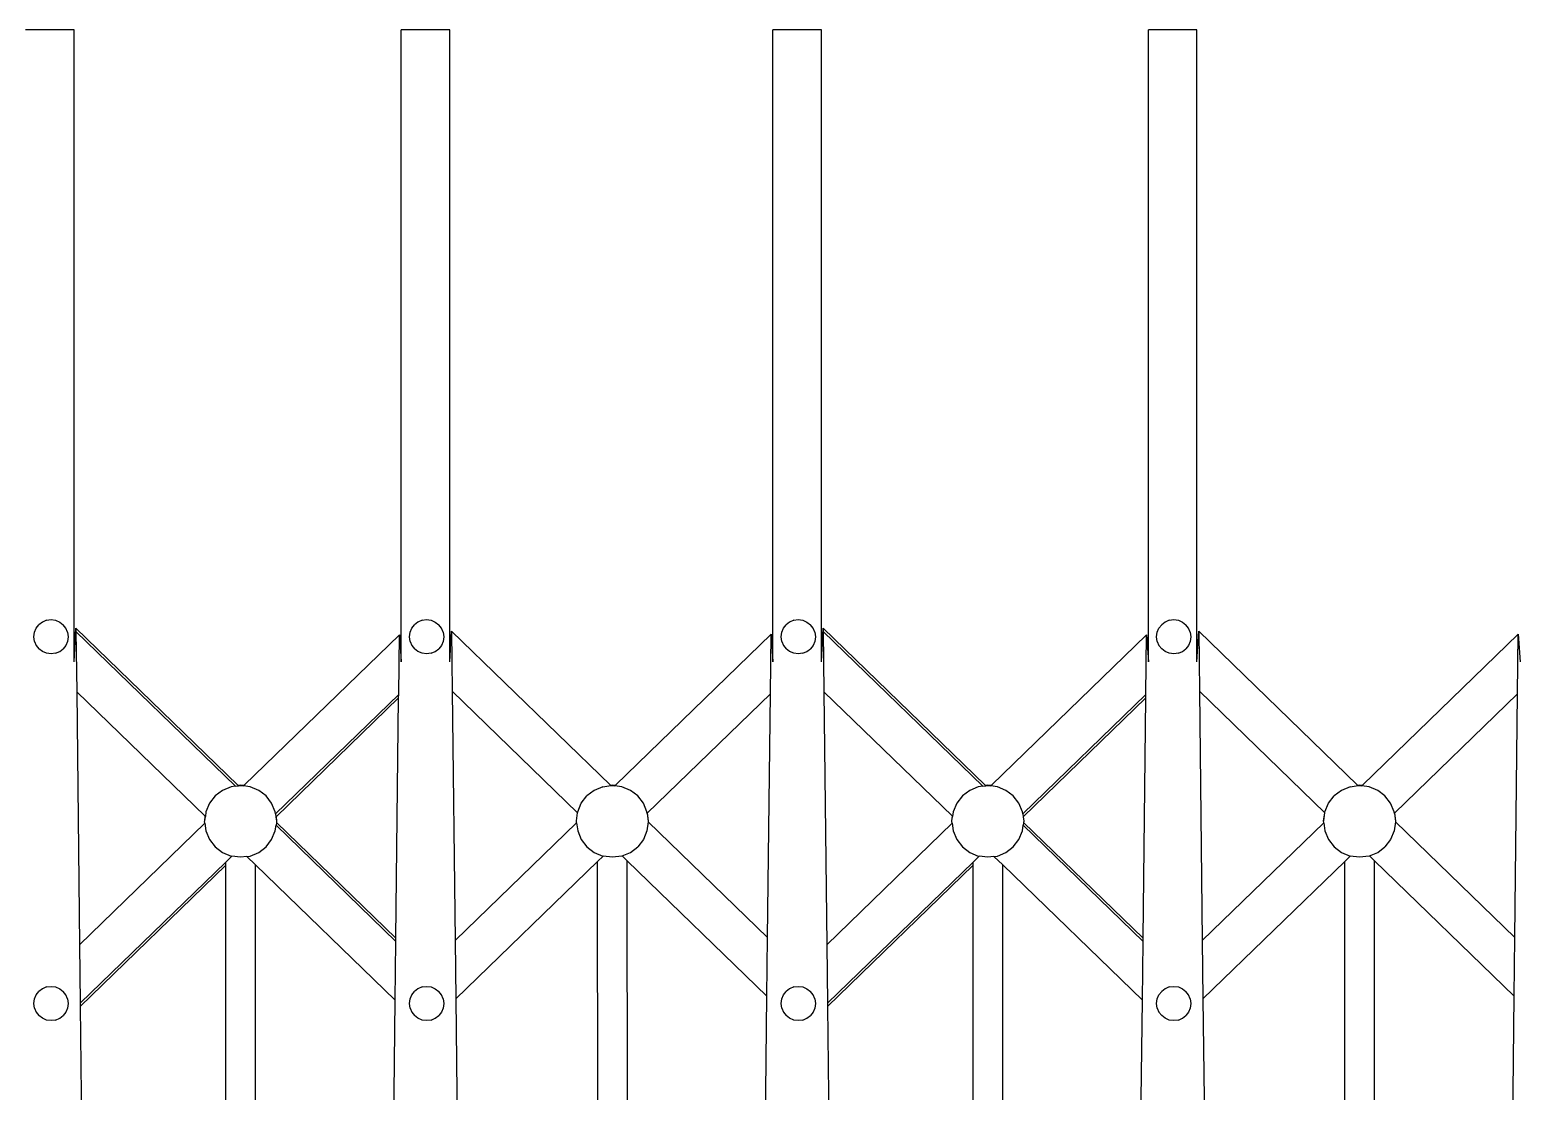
# Model space of a CAD drawing. Extents: x -202236 to 1002404, y -663931 to 1550022.
# Drawn here: x -64242 to -63197, y -350982 to -350237 of the extents above; entities that cross this region are included whole.
import ezdxf

# ---------------------------------------------------------------- set-up
doc = ezdxf.new("R2010")
doc.units = 0

msp = doc.modelspace()

# ---------------------------------------------------------------- linework, layer by layer
at = {"color": 250}
for p, q in [((-64210.35, -350237.03), (-64244.44, -350237.03)), ((-64210.35, -350680.35), (-64210.35, -350237.03)), ((-63946.98, -350237.03), (-63981.07, -350237.03)), ((-63981.07, -350680.35), (-63981.07, -350237.03)), ((-63946.98, -350680.35), (-63946.98, -350237.03)), ((-63686.24, -350237.03), (-63720.33, -350237.03)), ((-63720.33, -350680.35), (-63720.33, -350237.03)), ((-63686.24, -350680.35), (-63686.24, -350237.03)), ((-63422.87, -350237.03), (-63456.96, -350237.03)), ((-63456.96, -350680.35), (-63456.96, -350237.03)), ((-63422.87, -350680.35), (-63422.87, -350237.03)), ((-64238.62, -350662.91), (-64238.19, -350659.71)), ((-64238.19, -350659.71), (-64236.98, -350656.84)), ((-64236.98, -350656.84), (-64235.1, -350654.41)), ((-64232.67, -350652.53), (-64235.1, -350654.41)), ((-64229.79, -350651.31), (-64232.67, -350652.53)), ((-64229.79, -350651.31), (-64226.6, -350650.88)), ((-64226.6, -350650.88), (-64223.4, -350651.31)), ((-64223.4, -350651.31), (-64220.53, -350652.53)), ((-64220.53, -350652.53), (-64218.1, -350654.41)), ((-64216.22, -350656.84), (-64218.1, -350654.41)), ((-64215, -350659.71), (-64216.22, -350656.84)), ((-64215, -350659.71), (-64214.57, -350662.91)), ((-64210.35, -350680.35), (-64209.15, -350656.87)), ((-64209.15, -350656.87), (-64095.53, -350766.97)), ((-64209.15, -350656.87), (-64209.13, -350659.22)), ((-64209.13, -350659.22), (-64097.2, -350767.68)), ((-64209.13, -350659.22), (-64208.64, -350701.43)), ((-63975.25, -350662.91), (-63974.82, -350659.71)), ((-63974.82, -350659.71), (-63973.61, -350656.84)), ((-63973.61, -350656.84), (-63971.73, -350654.41)), ((-63969.3, -350652.53), (-63971.73, -350654.41)), ((-63966.42, -350651.31), (-63969.3, -350652.53)), ((-63966.42, -350651.31), (-63963.23, -350650.88)), ((-63963.23, -350650.88), (-63960.03, -350651.31)), ((-63960.03, -350651.31), (-63957.16, -350652.53)), ((-63957.16, -350652.53), (-63954.73, -350654.41)), ((-63952.85, -350656.84), (-63954.73, -350654.41)), ((-63951.63, -350659.71), (-63952.85, -350656.84)), ((-63951.63, -350659.71), (-63951.2, -350662.91)), ((-63946.98, -350680.35), (-63945.76, -350658.93)), ((-63945.76, -350658.93), (-63834.32, -350766.91)), ((-63945.76, -350658.93), (-63945.28, -350701.14)), ((-63714.52, -350662.91), (-63714.09, -350659.71)), ((-63714.09, -350659.71), (-63712.87, -350656.84)), ((-63712.87, -350656.84), (-63710.99, -350654.41)), ((-63708.56, -350652.53), (-63710.99, -350654.41)), ((-63705.69, -350651.31), (-63708.56, -350652.53)), ((-63705.69, -350651.31), (-63702.49, -350650.88)), ((-63702.49, -350650.88), (-63699.3, -350651.31)), ((-63699.3, -350651.31), (-63696.42, -350652.53)), ((-63696.42, -350652.53), (-63693.99, -350654.41)), ((-63692.11, -350656.84), (-63693.99, -350654.41)), ((-63690.89, -350659.71), (-63692.11, -350656.84)), ((-63690.89, -350659.71), (-63690.46, -350662.91)), ((-63686.24, -350680.35), (-63685.05, -350656.87)), ((-63685.05, -350656.87), (-63571.42, -350766.97)), ((-63685.05, -350656.87), (-63685.02, -350659.22)), ((-63685.02, -350659.22), (-63573.09, -350767.68)), ((-63685.02, -350659.22), (-63684.54, -350701.43)), ((-63451.15, -350662.91), (-63450.72, -350659.71)), ((-63450.72, -350659.71), (-63449.5, -350656.84)), ((-63449.5, -350656.84), (-63447.62, -350654.41)), ((-63445.19, -350652.53), (-63447.62, -350654.41)), ((-63442.31, -350651.31), (-63445.19, -350652.53)), ((-63442.31, -350651.31), (-63439.12, -350650.88)), ((-63439.12, -350650.88), (-63435.93, -350651.31)), ((-63435.93, -350651.31), (-63433.05, -350652.53)), ((-63433.05, -350652.53), (-63430.62, -350654.41)), ((-63428.74, -350656.84), (-63430.62, -350654.41)), ((-63427.52, -350659.71), (-63428.74, -350656.84)), ((-63427.52, -350659.71), (-63427.09, -350662.91)), ((-63422.87, -350680.35), (-63421.65, -350658.93)), ((-63421.65, -350658.93), (-63310.21, -350766.91)), ((-63421.65, -350658.93), (-63421.17, -350701.14)), ((-64238.19, -350666.1), (-64238.62, -350662.91)), ((-64238.19, -350666.1), (-64236.98, -350668.98)), ((-64236.98, -350668.98), (-64235.1, -350671.41)), ((-64216.22, -350668.98), (-64218.1, -350671.41)), ((-64215, -350666.1), (-64216.22, -350668.98)), ((-64214.57, -350662.91), (-64215, -350666.1)), ((-64091.17, -350767.06), (-63982.31, -350661.54)), ((-63982.79, -350703.41), (-63982.31, -350661.54)), ((-63982.31, -350661.54), (-63981.07, -350680.35)), ((-63974.82, -350666.1), (-63975.25, -350662.91)), ((-63974.82, -350666.1), (-63973.61, -350668.98)), ((-63973.61, -350668.98), (-63971.73, -350671.41)), ((-63952.85, -350668.98), (-63954.73, -350671.41)), ((-63951.63, -350666.1), (-63952.85, -350668.98)), ((-63951.2, -350662.91), (-63951.63, -350666.1)), ((-63830.81, -350767), (-63721.57, -350661.12)), ((-63722.05, -350702.99), (-63721.57, -350661.12)), ((-63721.57, -350661.12), (-63720.33, -350680.35)), ((-63714.09, -350666.1), (-63714.52, -350662.91)), ((-63714.09, -350666.1), (-63712.87, -350668.98)), ((-63712.87, -350668.98), (-63710.99, -350671.41)), ((-63692.11, -350668.98), (-63693.99, -350671.41)), ((-63690.89, -350666.1), (-63692.11, -350668.98)), ((-63690.46, -350662.91), (-63690.89, -350666.1)), ((-63567.06, -350767.06), (-63458.21, -350661.54)), ((-63458.69, -350703.41), (-63458.21, -350661.54)), ((-63458.21, -350661.54), (-63456.96, -350680.35)), ((-63450.72, -350666.1), (-63451.15, -350662.91)), ((-63450.72, -350666.1), (-63449.5, -350668.98)), ((-63449.5, -350668.98), (-63447.62, -350671.41)), ((-63428.74, -350668.98), (-63430.62, -350671.41)), ((-63427.52, -350666.1), (-63428.74, -350668.98)), ((-63427.09, -350662.91), (-63427.52, -350666.1)), ((-63306.7, -350767), (-63197.46, -350661.12)), ((-63197.94, -350702.99), (-63197.46, -350661.12)), ((-63197.46, -350661.12), (-63196.22, -350680.35)), ((-64232.67, -350673.29), (-64235.1, -350671.41)), ((-64229.79, -350674.5), (-64232.67, -350673.29)), ((-64226.6, -350674.93), (-64229.79, -350674.5)), ((-64223.4, -350674.5), (-64226.6, -350674.93)), ((-64223.4, -350674.5), (-64220.53, -350673.29)), ((-64220.53, -350673.29), (-64218.1, -350671.41)), ((-63969.3, -350673.29), (-63971.73, -350671.41)), ((-63966.42, -350674.5), (-63969.3, -350673.29)), ((-63963.23, -350674.93), (-63966.42, -350674.5)), ((-63960.03, -350674.5), (-63963.23, -350674.93)), ((-63960.03, -350674.5), (-63957.16, -350673.29)), ((-63957.16, -350673.29), (-63954.73, -350671.41)), ((-63708.56, -350673.29), (-63710.99, -350671.41)), ((-63705.69, -350674.5), (-63708.56, -350673.29)), ((-63702.49, -350674.93), (-63705.69, -350674.5)), ((-63699.3, -350674.5), (-63702.49, -350674.93)), ((-63699.3, -350674.5), (-63696.42, -350673.29)), ((-63696.42, -350673.29), (-63693.99, -350671.41)), ((-63445.19, -350673.29), (-63447.62, -350671.41)), ((-63442.31, -350674.5), (-63445.19, -350673.29)), ((-63439.12, -350674.93), (-63442.31, -350674.5)), ((-63435.93, -350674.5), (-63439.12, -350674.93)), ((-63435.93, -350674.5), (-63433.05, -350673.29)), ((-63433.05, -350673.29), (-63430.62, -350671.41)), ((-64118.45, -350788.83), (-64208.64, -350701.43)), ((-64208.64, -350701.43), (-64206.61, -350878.94)), ((-63857.37, -350786.32), (-63945.28, -350701.14)), ((-63945.28, -350701.14), (-63943.27, -350876.01)), ((-63594.34, -350788.83), (-63684.54, -350701.43)), ((-63684.54, -350701.43), (-63682.5, -350878.94)), ((-63333.27, -350786.32), (-63421.17, -350701.14)), ((-63421.17, -350701.14), (-63419.16, -350876.01)), ((-63982.79, -350703.41), (-64069.17, -350787.13)), ((-63982.82, -350705.76), (-64068.83, -350789.12)), ((-63984.75, -350874.31), (-63982.82, -350705.76)), ((-63982.82, -350705.76), (-63982.79, -350703.41)), ((-63722.05, -350702.99), (-63808.41, -350786.7)), ((-63724.01, -350873.8), (-63722.05, -350702.99)), ((-63458.69, -350703.41), (-63545.06, -350787.13)), ((-63458.71, -350705.76), (-63544.72, -350789.12)), ((-63460.65, -350874.31), (-63458.71, -350705.76)), ((-63458.71, -350705.76), (-63458.69, -350703.41)), ((-63197.94, -350702.99), (-63284.31, -350786.7)), ((-63199.9, -350873.8), (-63197.94, -350702.99)), ((-64111.49, -350774.59), (-64115.43, -350779.69)), ((-64106.39, -350770.65), (-64111.49, -350774.59)), ((-64100.37, -350768.1), (-64106.39, -350770.65)), ((-64097.2, -350767.68), (-64100.37, -350768.1)), ((-64097.2, -350767.68), (-64095.09, -350767.39)), ((-64095.53, -350766.97), (-64093.66, -350766.72)), ((-64095.09, -350767.39), (-64095.53, -350766.97)), ((-64095.09, -350767.39), (-64093.67, -350767.2)), ((-64093.67, -350767.2), (-64091.61, -350767.48)), ((-64093.66, -350766.72), (-64091.17, -350767.06)), ((-64091.61, -350767.48), (-64091.17, -350767.06)), ((-64086.97, -350768.1), (-64091.61, -350767.48)), ((-64080.95, -350770.65), (-64086.97, -350768.1)), ((-64075.85, -350774.59), (-64080.95, -350770.65)), ((-64071.9, -350779.69), (-64075.85, -350774.59)), ((-63854.7, -350779.69), (-63850.75, -350774.59)), ((-63845.65, -350770.65), (-63850.75, -350774.59)), ((-63839.63, -350768.1), (-63845.65, -350770.65)), ((-63839.63, -350768.1), (-63833.89, -350767.33)), ((-63834.32, -350766.91), (-63832.92, -350766.72)), ((-63834.32, -350766.91), (-63833.89, -350767.33)), ((-63833.89, -350767.33), (-63832.93, -350767.2)), ((-63832.93, -350767.2), (-63831.25, -350767.43)), ((-63832.92, -350766.72), (-63830.81, -350767)), ((-63831.25, -350767.43), (-63830.81, -350767)), ((-63826.23, -350768.1), (-63831.25, -350767.43)), ((-63820.21, -350770.65), (-63826.23, -350768.1)), ((-63815.11, -350774.59), (-63820.21, -350770.65)), ((-63811.16, -350779.69), (-63815.11, -350774.59)), ((-63587.38, -350774.59), (-63591.33, -350779.69)), ((-63582.28, -350770.65), (-63587.38, -350774.59)), ((-63576.26, -350768.1), (-63582.28, -350770.65)), ((-63573.09, -350767.68), (-63576.26, -350768.1)), ((-63573.09, -350767.68), (-63570.99, -350767.39)), ((-63571.42, -350766.97), (-63569.55, -350766.72)), ((-63570.99, -350767.39), (-63571.42, -350766.97)), ((-63570.99, -350767.39), (-63569.56, -350767.2)), ((-63569.56, -350767.2), (-63567.5, -350767.48)), ((-63569.55, -350766.72), (-63567.06, -350767.06)), ((-63567.5, -350767.48), (-63567.06, -350767.06)), ((-63562.86, -350768.1), (-63567.5, -350767.48)), ((-63556.84, -350770.65), (-63562.86, -350768.1)), ((-63551.74, -350774.59), (-63556.84, -350770.65)), ((-63547.79, -350779.69), (-63551.74, -350774.59)), ((-63330.59, -350779.69), (-63326.64, -350774.59)), ((-63321.54, -350770.65), (-63326.64, -350774.59)), ((-63315.52, -350768.1), (-63321.54, -350770.65)), ((-63315.52, -350768.1), (-63309.78, -350767.33)), ((-63310.21, -350766.91), (-63308.81, -350766.72)), ((-63310.21, -350766.91), (-63309.78, -350767.33)), ((-63309.78, -350767.33), (-63308.82, -350767.2)), ((-63308.82, -350767.2), (-63307.14, -350767.43)), ((-63308.81, -350766.72), (-63306.7, -350767)), ((-63307.14, -350767.43), (-63306.7, -350767)), ((-63302.12, -350768.1), (-63307.14, -350767.43)), ((-63296.1, -350770.65), (-63302.12, -350768.1)), ((-63291, -350774.59), (-63296.1, -350770.65)), ((-63287.06, -350779.69), (-63291, -350774.59)), ((-64115.43, -350779.69), (-64117.98, -350785.71)), ((-64069.36, -350785.71), (-64071.9, -350779.69)), ((-63857.24, -350785.71), (-63854.7, -350779.69)), ((-63808.62, -350785.71), (-63811.16, -350779.69)), ((-63591.33, -350779.69), (-63593.87, -350785.71)), ((-63545.25, -350785.71), (-63547.79, -350779.69)), ((-63333.13, -350785.71), (-63330.59, -350779.69)), ((-63284.51, -350785.71), (-63287.06, -350779.69)), ((-64206.61, -350878.94), (-64118.7, -350793.74)), ((-64118.88, -350792.41), (-64118.84, -350792.13)), ((-64118.7, -350793.74), (-64118.88, -350792.41)), ((-64118.87, -350791.93), (-64118.45, -350788.83)), ((-64118.84, -350792.13), (-64118.87, -350791.93)), ((-64118.84, -350792.13), (-64118.4, -350788.87)), ((-64118.7, -350793.74), (-64117.98, -350799.11)), ((-64118.4, -350788.87), (-64118.45, -350788.83)), ((-64117.98, -350785.71), (-64118.4, -350788.87)), ((-64069.17, -350787.13), (-64069.36, -350785.71)), ((-64069.36, -350799.11), (-64068.83, -350795.17)), ((-64069.17, -350787.13), (-64068.89, -350789.19)), ((-64068.89, -350789.19), (-64068.83, -350789.12)), ((-64068.89, -350789.19), (-64068.48, -350792.21)), ((-64068.83, -350789.12), (-64068.45, -350791.93)), ((-64068.55, -350793.11), (-64068.83, -350795.17)), ((-64068.83, -350795.17), (-63984.78, -350876.61)), ((-64068.46, -350792.41), (-64068.55, -350793.11)), ((-64068.55, -350793.11), (-63984.75, -350874.31)), ((-64068.45, -350791.93), (-64068.48, -350792.21)), ((-64068.48, -350792.21), (-64068.46, -350792.41)), ((-63943.27, -350876.01), (-63858.01, -350793.37)), ((-63858.14, -350792.41), (-63858.1, -350792.13)), ((-63858.01, -350793.37), (-63858.14, -350792.41)), ((-63858.13, -350791.93), (-63857.37, -350786.32)), ((-63858.1, -350792.13), (-63858.13, -350791.93)), ((-63858.1, -350792.13), (-63857.33, -350786.36)), ((-63858.01, -350793.37), (-63857.24, -350799.11)), ((-63857.33, -350786.36), (-63857.37, -350786.32)), ((-63857.33, -350786.36), (-63857.24, -350785.71)), ((-63808.48, -350786.76), (-63808.62, -350785.71)), ((-63807.75, -350792.66), (-63808.62, -350799.11)), ((-63808.41, -350786.7), (-63808.48, -350786.76)), ((-63808.48, -350786.76), (-63807.75, -350792.21)), ((-63808.41, -350786.7), (-63807.71, -350791.93)), ((-63807.71, -350791.93), (-63807.75, -350792.21)), ((-63807.75, -350792.21), (-63807.72, -350792.41)), ((-63807.72, -350792.41), (-63807.75, -350792.66)), ((-63807.75, -350792.66), (-63724.01, -350873.8)), ((-63682.5, -350878.94), (-63594.59, -350793.74)), ((-63594.77, -350792.41), (-63594.73, -350792.13)), ((-63594.59, -350793.74), (-63594.77, -350792.41)), ((-63594.76, -350791.93), (-63594.34, -350788.83)), ((-63594.73, -350792.13), (-63594.76, -350791.93)), ((-63594.73, -350792.13), (-63594.29, -350788.87)), ((-63594.59, -350793.74), (-63593.87, -350799.11)), ((-63594.29, -350788.87), (-63594.34, -350788.83)), ((-63593.87, -350785.71), (-63594.29, -350788.87)), ((-63545.06, -350787.13), (-63545.25, -350785.71)), ((-63545.25, -350799.11), (-63544.72, -350795.17)), ((-63545.06, -350787.13), (-63544.78, -350789.19)), ((-63544.78, -350789.19), (-63544.72, -350789.12)), ((-63544.78, -350789.19), (-63544.38, -350792.21)), ((-63544.72, -350789.12), (-63544.34, -350791.93)), ((-63544.44, -350793.11), (-63544.72, -350795.17)), ((-63544.72, -350795.17), (-63460.67, -350876.61)), ((-63544.35, -350792.41), (-63544.44, -350793.11)), ((-63544.44, -350793.11), (-63460.65, -350874.31)), ((-63544.34, -350791.93), (-63544.38, -350792.21)), ((-63544.38, -350792.21), (-63544.35, -350792.41)), ((-63419.16, -350876.01), (-63333.9, -350793.37)), ((-63334.03, -350792.41), (-63333.99, -350792.13)), ((-63333.9, -350793.37), (-63334.03, -350792.41)), ((-63334.02, -350791.93), (-63333.27, -350786.32)), ((-63333.99, -350792.13), (-63334.02, -350791.93)), ((-63333.99, -350792.13), (-63333.22, -350786.36)), ((-63333.9, -350793.37), (-63333.13, -350799.11)), ((-63333.22, -350786.36), (-63333.27, -350786.32)), ((-63333.22, -350786.36), (-63333.13, -350785.71)), ((-63284.37, -350786.76), (-63284.51, -350785.71)), ((-63283.64, -350792.66), (-63284.51, -350799.11)), ((-63284.31, -350786.7), (-63284.37, -350786.76)), ((-63284.37, -350786.76), (-63283.64, -350792.21)), ((-63284.31, -350786.7), (-63283.6, -350791.93)), ((-63283.6, -350791.93), (-63283.64, -350792.21)), ((-63283.64, -350792.21), (-63283.61, -350792.41)), ((-63283.61, -350792.41), (-63283.64, -350792.66)), ((-63283.64, -350792.66), (-63199.9, -350873.8)), ((-64117.98, -350799.11), (-64115.43, -350805.13)), ((-64115.43, -350805.13), (-64111.49, -350810.23)), ((-64075.85, -350810.23), (-64071.9, -350805.13)), ((-64071.9, -350805.13), (-64069.36, -350799.11)), ((-63857.24, -350799.11), (-63854.7, -350805.13)), ((-63854.7, -350805.13), (-63850.75, -350810.23)), ((-63811.16, -350805.13), (-63815.11, -350810.23)), ((-63808.62, -350799.11), (-63811.16, -350805.13)), ((-63593.87, -350799.11), (-63591.33, -350805.13)), ((-63591.33, -350805.13), (-63587.38, -350810.23)), ((-63551.74, -350810.23), (-63547.79, -350805.13)), ((-63547.79, -350805.13), (-63545.25, -350799.11)), ((-63333.13, -350799.11), (-63330.59, -350805.13)), ((-63330.59, -350805.13), (-63326.64, -350810.23)), ((-63287.06, -350805.13), (-63291, -350810.23)), ((-63284.51, -350799.11), (-63287.06, -350805.13)), ((-64111.49, -350810.23), (-64106.39, -350814.18)), ((-64106.39, -350814.18), (-64100.37, -350816.72)), ((-64099.78, -350816.8), (-64104.01, -350820.9)), ((-64100.37, -350816.72), (-64099.78, -350816.8)), ((-64093.67, -350817.62), (-64099.78, -350816.8)), ((-64089.34, -350817.04), (-64086.97, -350816.72)), ((-64086.97, -350816.72), (-64080.95, -350814.18)), ((-64080.95, -350814.18), (-64075.85, -350810.23)), ((-63850.75, -350810.23), (-63845.65, -350814.18)), ((-63845.65, -350814.18), (-63839.63, -350816.72)), ((-63839.41, -350816.75), (-63843.27, -350820.49)), ((-63839.63, -350816.72), (-63839.41, -350816.75)), ((-63832.93, -350817.62), (-63839.41, -350816.75)), ((-63826.23, -350816.72), (-63832.93, -350817.62)), ((-63826.23, -350816.72), (-63826.07, -350816.65)), ((-63826.07, -350816.65), (-63820.21, -350814.18)), ((-63822.45, -350820.16), (-63826.07, -350816.65)), ((-63820.21, -350814.18), (-63815.11, -350810.23)), ((-63587.38, -350810.23), (-63582.28, -350814.18)), ((-63582.28, -350814.18), (-63576.26, -350816.72)), ((-63575.67, -350816.8), (-63579.9, -350820.9)), ((-63576.26, -350816.72), (-63575.67, -350816.8)), ((-63569.56, -350817.62), (-63575.67, -350816.8)), ((-63565.23, -350817.04), (-63562.86, -350816.72)), ((-63562.86, -350816.72), (-63556.84, -350814.18)), ((-63556.84, -350814.18), (-63551.74, -350810.23)), ((-63326.64, -350810.23), (-63321.54, -350814.18)), ((-63321.54, -350814.18), (-63315.52, -350816.72)), ((-63315.31, -350816.75), (-63319.16, -350820.49)), ((-63315.52, -350816.72), (-63315.31, -350816.75)), ((-63308.82, -350817.62), (-63315.31, -350816.75)), ((-63302.12, -350816.72), (-63308.82, -350817.62)), ((-63302.12, -350816.72), (-63301.96, -350816.65)), ((-63301.96, -350816.65), (-63296.1, -350814.18)), ((-63298.34, -350820.16), (-63301.96, -350816.65)), ((-63296.1, -350814.18), (-63291, -350810.23)), ((-64104.01, -350820.9), (-64206.14, -350919.89)), ((-64104.01, -350823.23), (-64206.11, -350922.2)), ((-64104.01, -350823.23), (-64104.01, -350820.9)), ((-64103.92, -351129.65), (-64104.01, -350823.23)), ((-64089.34, -350817.04), (-64093.67, -350817.62)), ((-64083.19, -350823), (-64089.34, -350817.04)), ((-64083.09, -351127.71), (-64083.19, -350823)), ((-63985.25, -350917.9), (-64083.19, -350823)), ((-63843.27, -350820.49), (-63942.8, -350916.96)), ((-63843.18, -351126.81), (-63843.27, -350820.49)), ((-63724.48, -350915.09), (-63822.45, -350820.16)), ((-63822.35, -351127.29), (-63822.45, -350820.16)), ((-63579.9, -350820.9), (-63682.03, -350919.89)), ((-63579.9, -350823.23), (-63682, -350922.2)), ((-63579.9, -350823.23), (-63579.9, -350820.9)), ((-63579.81, -351129.65), (-63579.9, -350823.23)), ((-63565.23, -350817.04), (-63569.56, -350817.62)), ((-63559.08, -350823), (-63565.23, -350817.04)), ((-63558.98, -351127.71), (-63559.08, -350823)), ((-63461.15, -350917.9), (-63559.08, -350823)), ((-63319.16, -350820.49), (-63418.69, -350916.96)), ((-63319.07, -351126.81), (-63319.16, -350820.49)), ((-63200.37, -350915.09), (-63298.34, -350820.16)), ((-63298.25, -351127.29), (-63298.34, -350820.16)), ((-64206.61, -350878.94), (-64206.14, -350919.89)), ((-63985.25, -350917.9), (-63984.78, -350876.61)), ((-63984.78, -350876.61), (-63984.75, -350874.31)), ((-63943.27, -350876.01), (-63942.8, -350916.96)), ((-63724.48, -350915.09), (-63724.01, -350873.8)), ((-63682.5, -350878.94), (-63682.03, -350919.89)), ((-63461.15, -350917.9), (-63460.67, -350876.61)), ((-63460.67, -350876.61), (-63460.65, -350874.31)), ((-63419.16, -350876.01), (-63418.69, -350916.96)), ((-63200.37, -350915.09), (-63199.9, -350873.8)), ((-64232.67, -350909.78), (-64235.1, -350911.66)), ((-64229.79, -350908.57), (-64232.67, -350909.78)), ((-64229.79, -350908.57), (-64226.6, -350908.14)), ((-64226.6, -350908.14), (-64223.4, -350908.57)), ((-64223.4, -350908.57), (-64220.53, -350909.78)), ((-64220.53, -350909.78), (-64218.1, -350911.66)), ((-63969.3, -350909.78), (-63971.73, -350911.66)), ((-63966.42, -350908.57), (-63969.3, -350909.78)), ((-63966.42, -350908.57), (-63963.23, -350908.14)), ((-63963.23, -350908.14), (-63960.03, -350908.57)), ((-63960.03, -350908.57), (-63957.16, -350909.78)), ((-63957.16, -350909.78), (-63954.73, -350911.66)), ((-63708.56, -350909.78), (-63710.99, -350911.66)), ((-63705.69, -350908.57), (-63708.56, -350909.78)), ((-63705.69, -350908.57), (-63702.49, -350908.14)), ((-63702.49, -350908.14), (-63699.3, -350908.57)), ((-63699.3, -350908.57), (-63696.42, -350909.78)), ((-63696.42, -350909.78), (-63693.99, -350911.66)), ((-63445.19, -350909.78), (-63447.62, -350911.66)), ((-63442.31, -350908.57), (-63445.19, -350909.78)), ((-63442.31, -350908.57), (-63439.12, -350908.14)), ((-63439.12, -350908.14), (-63435.93, -350908.57)), ((-63435.93, -350908.57), (-63433.05, -350909.78)), ((-63433.05, -350909.78), (-63430.62, -350911.66)), ((-64238.62, -350920.16), (-64238.19, -350916.97)), ((-64238.19, -350923.36), (-64238.62, -350920.16)), ((-64238.19, -350916.97), (-64236.98, -350914.09)), ((-64236.98, -350914.09), (-64235.1, -350911.66)), ((-64216.22, -350914.09), (-64218.1, -350911.66)), ((-64215, -350916.97), (-64216.22, -350914.09)), ((-64215, -350916.97), (-64214.57, -350920.16)), ((-64214.57, -350920.16), (-64215, -350923.36)), ((-64206.14, -350919.89), (-64206.11, -350922.2)), ((-63986.59, -351034.17), (-63985.25, -350917.9)), ((-63975.25, -350920.16), (-63974.82, -350916.97)), ((-63974.82, -350923.36), (-63975.25, -350920.16)), ((-63974.82, -350916.97), (-63973.61, -350914.09)), ((-63973.61, -350914.09), (-63971.73, -350911.66)), ((-63952.85, -350914.09), (-63954.73, -350911.66)), ((-63951.63, -350916.97), (-63952.85, -350914.09)), ((-63951.63, -350916.97), (-63951.2, -350920.16)), ((-63951.2, -350920.16), (-63951.63, -350923.36)), ((-63942.8, -350916.96), (-63941.49, -351031.55)), ((-63725.84, -351033.75), (-63724.48, -350915.09)), ((-63714.52, -350920.16), (-63714.09, -350916.97)), ((-63714.09, -350923.36), (-63714.52, -350920.16)), ((-63714.09, -350916.97), (-63712.87, -350914.09)), ((-63712.87, -350914.09), (-63710.99, -350911.66)), ((-63692.11, -350914.09), (-63693.99, -350911.66)), ((-63690.89, -350916.97), (-63692.11, -350914.09)), ((-63690.89, -350916.97), (-63690.46, -350920.16)), ((-63690.46, -350920.16), (-63690.89, -350923.36)), ((-63682.03, -350919.89), (-63682, -350922.2)), ((-63462.48, -351034.17), (-63461.15, -350917.9)), ((-63451.15, -350920.16), (-63450.72, -350916.97)), ((-63450.72, -350923.36), (-63451.15, -350920.16)), ((-63450.72, -350916.97), (-63449.5, -350914.09)), ((-63449.5, -350914.09), (-63447.62, -350911.66)), ((-63428.74, -350914.09), (-63430.62, -350911.66)), ((-63427.52, -350916.97), (-63428.74, -350914.09)), ((-63427.52, -350916.97), (-63427.09, -350920.16)), ((-63427.09, -350920.16), (-63427.52, -350923.36)), ((-63418.69, -350916.96), (-63417.38, -351031.55)), ((-63201.74, -351033.75), (-63200.37, -350915.09)), ((-64238.19, -350923.36), (-64236.98, -350926.23)), ((-64236.98, -350926.23), (-64235.1, -350928.66)), ((-64232.67, -350930.54), (-64235.1, -350928.66)), ((-64229.79, -350931.76), (-64232.67, -350930.54)), ((-64226.6, -350932.19), (-64229.79, -350931.76)), ((-64223.4, -350931.76), (-64226.6, -350932.19)), ((-64223.4, -350931.76), (-64220.53, -350930.54)), ((-64220.53, -350930.54), (-64218.1, -350928.66)), ((-64216.22, -350926.23), (-64218.1, -350928.66)), ((-64215, -350923.36), (-64216.22, -350926.23)), ((-64206.11, -350922.2), (-64204.86, -351031.84)), ((-63974.82, -350923.36), (-63973.61, -350926.23)), ((-63973.61, -350926.23), (-63971.73, -350928.66)), ((-63969.3, -350930.54), (-63971.73, -350928.66)), ((-63966.42, -350931.76), (-63969.3, -350930.54)), ((-63963.23, -350932.19), (-63966.42, -350931.76)), ((-63960.03, -350931.76), (-63963.23, -350932.19)), ((-63960.03, -350931.76), (-63957.16, -350930.54)), ((-63957.16, -350930.54), (-63954.73, -350928.66)), ((-63952.85, -350926.23), (-63954.73, -350928.66)), ((-63951.63, -350923.36), (-63952.85, -350926.23)), ((-63714.09, -350923.36), (-63712.87, -350926.23)), ((-63712.87, -350926.23), (-63710.99, -350928.66)), ((-63708.56, -350930.54), (-63710.99, -350928.66)), ((-63705.69, -350931.76), (-63708.56, -350930.54)), ((-63702.49, -350932.19), (-63705.69, -350931.76)), ((-63699.3, -350931.76), (-63702.49, -350932.19)), ((-63699.3, -350931.76), (-63696.42, -350930.54)), ((-63696.42, -350930.54), (-63693.99, -350928.66)), ((-63692.11, -350926.23), (-63693.99, -350928.66)), ((-63690.89, -350923.36), (-63692.11, -350926.23)), ((-63682, -350922.2), (-63680.75, -351031.84)), ((-63450.72, -350923.36), (-63449.5, -350926.23)), ((-63449.5, -350926.23), (-63447.62, -350928.66)), ((-63445.19, -350930.54), (-63447.62, -350928.66)), ((-63442.31, -350931.76), (-63445.19, -350930.54)), ((-63439.12, -350932.19), (-63442.31, -350931.76)), ((-63435.93, -350931.76), (-63439.12, -350932.19)), ((-63435.93, -350931.76), (-63433.05, -350930.54)), ((-63433.05, -350930.54), (-63430.62, -350928.66)), ((-63428.74, -350926.23), (-63430.62, -350928.66)), ((-63427.52, -350923.36), (-63428.74, -350926.23))]:
    msp.add_line(p, q, dxfattribs=at)

doc.saveas('drawing.dxf')
